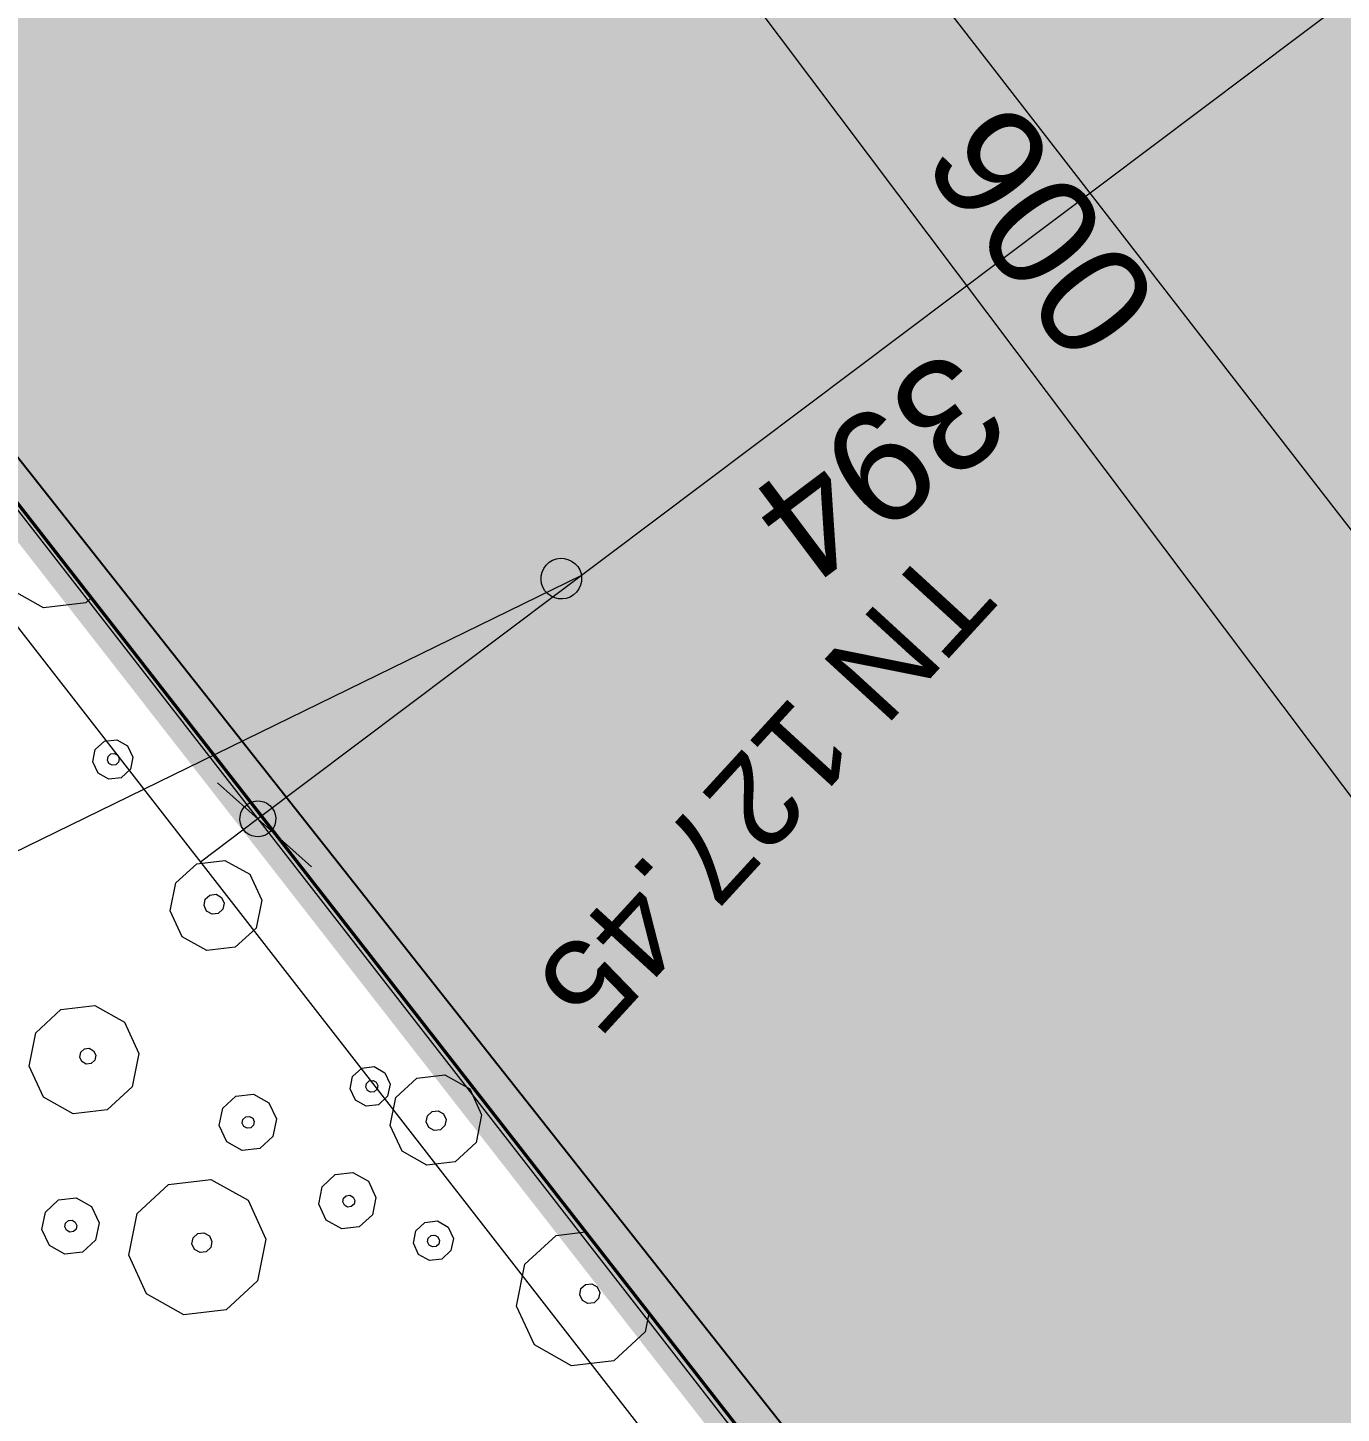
# Model space of a CAD drawing. Header units: metres. Extents: x -2858 to 512, y -1995 to 1252.
# Drawn here: x -922.702 to -919.047, y -890.504 to -886.65 of the extents above; entities that cross this region are included whole.
import ezdxf
from ezdxf.enums import TextEntityAlignment as Align
from ezdxf.lldxf.tags import DXFTag

# ---------------------------------------------------------------- set-up
doc = ezdxf.new("R2010")
doc.units = ezdxf.units.M
for name, color, linetype in [('Calque commun', 7, 'Continuous'), ('Calque11', 7, 'Continuous'), ('Calque17', 7, 'Continuous'), ('Textes', 7, 'Continuous')]:
    doc.layers.add(name, color=color, linetype=linetype)
doc.styles.add('ARIAL', font='arial.ttf')
doc.styles.add('Arial17', font='arial.ttf', dxfattribs={"height": 0.253354})
tags = doc.linetypes.add('DASHDOT2', pattern=[0.5, 0.25, -0.125, 0, -0.125]).pattern_tags.tags
tags[10:11] = [DXFTag(74, 4), DXFTag(75, 0), DXFTag(340, '0'), DXFTag(46, 1.0), DXFTag(50, 0.0), DXFTag(44, 0.0), DXFTag(45, 0.0)]
tags[8:9] = [DXFTag(74, 4), DXFTag(75, 0), DXFTag(340, '0'), DXFTag(46, 1.0), DXFTag(50, 0.0), DXFTag(44, 0.0), DXFTag(45, 0.0)]
tags[6:7] = [DXFTag(74, 4), DXFTag(75, 0), DXFTag(340, '0'), DXFTag(46, 1.0), DXFTag(50, 0.0), DXFTag(44, 0.0), DXFTag(45, 0.0)]
tags[4:5] = [DXFTag(74, 4), DXFTag(75, 0), DXFTag(340, '0'), DXFTag(46, 1.0), DXFTag(50, 0.0), DXFTag(44, 0.0), DXFTag(45, 0.0)]
tags = doc.linetypes.add('HIDDEN', pattern=[0.375, 0.25, -0.125]).pattern_tags.tags
tags[6:7] = [DXFTag(74, 4), DXFTag(75, 0), DXFTag(340, '0'), DXFTag(46, 1.0), DXFTag(50, 0.0), DXFTag(44, 0.0), DXFTag(45, 0.0)]
tags[4:5] = [DXFTag(74, 4), DXFTag(75, 0), DXFTag(340, '0'), DXFTag(46, 1.0), DXFTag(50, 0.0), DXFTag(44, 0.0), DXFTag(45, 0.0)]

# ---------------------------------------------------------------- blocks, each defined once
blk = doc.blocks.new('hatch4')
at = {"layer": 'Calque commun', "color": 6, "linetype": 'Continuous', "lineweight": 18}
mesh = blk.add_polyface(dxfattribs=at)
corners = [(-18.4444, -11.5644), (-11.8444, -11.5644), (-18.4444, -9.729), (-18.4539, -2.3644), (-25.0539, -0.529), (-25.0539, -9.729), (-11.8444, -2.3644), (-18.4539, -0.529)]
mesh.append_faces([[corners[k] for k in face] for face in [(6, 2, 1)]], dxfattribs={"vtx0": -1, "vtx1": -1, "color": 6})
mesh.append_faces([[corners[k] for k in face] for face in [(3, 4, 5), (3, 5, 2)]], dxfattribs={"vtx0": -1, "vtx2": -1, "color": 6})
mesh.append_faces([[corners[k] for k in face] for face in [(0, 1, 2)]], dxfattribs={"vtx1": -1, "color": 6})
mesh.append_faces([[corners[k] for k in face] for face in [(6, 3, 2)]], dxfattribs={"vtx1": -1, "vtx2": -1, "color": 6})
mesh.append_faces([[corners[k] for k in face] for face in [(3, 7, 4)]], dxfattribs={"vtx2": -1, "color": 6})
blk = doc.blocks.new('toitvilladouble2-9')
at = {"layer": 'Calque commun', "color": 0, "linetype": 'ByBlock', "lineweight": -2}
blk.add_blockref('hatch4', (0, 0), dxfattribs=at)
at = {"layer": 'Calque commun', "color": 9, "linetype": 'Continuous', "lineweight": 18}
mesh = blk.add_polyface(dxfattribs=at)
corners = [(-25.0539, -0.629), (-18.2654, -2.4644), (-25.076, -9.629), (-18.2654, -0.629), (-18.6636, -9.629), (-11.8636, -2.4644), (-11.8636, -11.4644), (-18.6636, -11.4644)]
mesh.append_faces([[corners[k] for k in face] for face in [(0, 1, 2), (6, 4, 5)]], dxfattribs={"vtx0": -1, "vtx1": -1, "color": 9})
mesh.append_faces([[corners[k] for k in face] for face in [(4, 1, 5)]], dxfattribs={"vtx0": -1, "vtx2": -1, "color": 9})
mesh.append_faces([[corners[k] for k in face] for face in [(4, 2, 1)]], dxfattribs={"vtx1": -1, "vtx2": -1, "color": 9})
mesh.append_faces([[corners[k] for k in face] for face in [(0, 3, 1), (6, 7, 4)]], dxfattribs={"vtx2": -1, "color": 9})
blk = doc.blocks.new('geometrebondepartleger')
at = {"layer": 'Calque commun', "color": 3, "linetype": 'HIDDEN', "lineweight": 18}
blk.add_line((127.6994, 67.7265), (142.0277, 145.8978), dxfattribs=at)
at = {"layer": 'Calque commun', "color": 10, "linetype": 'DASHDOT2', "lineweight": 18, "flags": 128}
blk.add_lwpolyline([(45.2867, 98.0868), (42.9361, 93.8756), (22.4919, 69.3549), (46.896, 54.8213), (60.0219, 76.4824), (130.1549, 64.2531), (145.3143, 148.376), (109.3485, 154.881), (91.263, 130.1164), (87.3779, 124.8321), (86.3313, 123.2789), (83.8109, 118.8118), (74.9183, 102.5858), (72.6157, 98.3586), (63.0649, 85.9136), (45.1583, 97.9611)], close=True, dxfattribs=at)
at = {"layer": 'Calque11', "color": 7, "linetype": 'Continuous', "lineweight": 9}
blk.add_polyline3d([(125.0277, 35.9078, 79), (133.3383, 81.851, 79), (145.3136, 148.3761, 79)], dxfattribs=at)
at = {"layer": 'Calque17', "color": 1, "linetype": 'Continuous', "lineweight": 9}
for points in [[(125.174, 36.6886, 79), (126.5286, 44.1348, 79), (125.0378, 35.9435, 79), (126.4161, 43.4883, 79), (128.681, 56.0642, 79), (129.9759, 63.1341, 79), (132.1933, 75.6042, 79), (133.3383, 81.851, 79), (135.2222, 92.3412, 79), (136.4776, 99.3268, 79), (138.1727, 108.7115, 79), (140.4846, 121.4626, 79), (141.0933, 124.9318, 79)], [(125.3707, 36.6528, 79), (126.7254, 44.0992, 79), (125.2346, 35.9078, 79), (126.6129, 43.4526, 79), (128.8778, 56.0285, 79), (130.1727, 63.0986, 79), (132.3901, 75.5687, 79), (133.5351, 81.8153, 79), (135.4191, 92.3058, 79), (136.6745, 99.2914, 79), (138.3695, 108.676, 79), (140.6815, 121.4274, 79), (141.2903, 124.8972, 79)]]:
    blk.add_polyline3d(points, dxfattribs=at)
blk = doc.blocks.new('DimLine13635')
at = {"layer": 'Calque commun', "color": 1, "linetype": 'Continuous', "lineweight": 9}
blk.add_line((66.142, 101.7079), (67.8936, 110.5358), dxfattribs=at)
at = {"layer": 'Calque commun', "color": 1, "linetype": 'Continuous', "lineweight": 9, "style": 'ARIAL'}
blk.add_text('900', height=0.30925, rotation=78.7777, dxfattribs=at).set_placement((67.008, 106.1238), align=Align.BOTTOM_CENTER)
blk = doc.blocks.new('pattern')
at = {"layer": 'Calque commun', "color": 54, "linetype": 'Continuous', "lineweight": 9}
for p, q in [((69.736, 107.3639), (69.7811, 107.3905)), ((69.7811, 107.3905), (69.8992, 107.3793)), ((69.8992, 107.3793), (69.9882, 107.3007)), ((69.9882, 107.3007), (70.014, 107.1849)), ((69.777, 107.2071), (69.7839, 107.223)), ((69.7808, 107.1902), (69.777, 107.2071)), ((69.7839, 107.223), (69.7988, 107.2318)), ((69.7988, 107.2318), (69.816, 107.2302)), ((69.816, 107.2302), (69.829, 107.2187)), ((69.8327, 107.2018), (69.8259, 107.1859)), ((69.829, 107.2187), (69.8327, 107.2018)), ((69.7937, 107.1788), (69.7808, 107.1902)), ((69.811, 107.1771), (69.7937, 107.1788)), ((69.8259, 107.1859), (69.811, 107.1771)), ((70.014, 107.1849), (69.9668, 107.0761)), ((69.7465, 107.027), (69.685, 107.0812)), ((69.9668, 107.0761), (69.8646, 107.0157)), ((69.8646, 107.0157), (69.7465, 107.027)), ((69.9298, 106.7875), (69.9436, 106.8193)), ((69.9436, 106.8193), (69.9734, 106.8369)), ((69.9734, 106.8369), (70.0078, 106.8336)), ((70.0078, 106.8336), (70.0338, 106.8107)), ((69.9373, 106.7537), (69.9298, 106.7875)), ((69.9693, 106.7848), (69.9734, 106.7943)), ((69.9715, 106.7746), (69.9693, 106.7848)), ((69.9734, 106.7943), (69.9823, 106.7996)), ((69.9823, 106.7996), (69.9927, 106.7986)), ((69.9927, 106.7986), (70.0005, 106.7917)), ((70.0027, 106.7816), (69.9986, 106.7721)), ((70.0005, 106.7917), (70.0027, 106.7816)), ((70.0413, 106.7769), (70.0275, 106.7451)), ((70.0338, 106.8107), (70.0413, 106.7769)), ((69.9633, 106.7308), (69.9373, 106.7537)), ((69.9793, 106.7678), (69.9715, 106.7746)), ((69.9896, 106.7668), (69.9793, 106.7678)), ((69.9986, 106.7721), (69.9896, 106.7668)), ((70.0275, 106.7451), (69.9977, 106.7275)), ((69.9977, 106.7275), (69.9633, 106.7308)), ((69.6349, 106.6482), (69.703, 106.6884)), ((69.703, 106.6884), (69.7817, 106.6809)), ((69.7817, 106.6809), (69.841, 106.6286)), ((69.6034, 106.5756), (69.6349, 106.6482)), ((69.841, 106.6286), (69.8582, 106.5514)), ((69.7036, 106.568), (69.7105, 106.5838)), ((69.7105, 106.5838), (69.7254, 106.5926)), ((69.7254, 106.5926), (69.7426, 106.591)), ((69.7426, 106.591), (69.7556, 106.5795)), ((70.0026, 106.5826), (70.0452, 106.6077)), ((70.0452, 106.6077), (70.0944, 106.603)), ((70.0944, 106.603), (70.1314, 106.5703)), ((69.6206, 106.4984), (69.6034, 106.5756)), ((69.7074, 106.5511), (69.7036, 106.568)), ((69.7204, 106.5396), (69.7074, 106.5511)), ((69.7525, 106.5468), (69.7376, 106.538)), ((69.7594, 106.5627), (69.7525, 106.5468)), ((69.7556, 106.5795), (69.7594, 106.5627)), ((69.8582, 106.5514), (69.8268, 106.4788)), ((69.9829, 106.5372), (70.0026, 106.5826)), ((70.0479, 106.5446), (70.0569, 106.5498)), ((70.0569, 106.5498), (70.0672, 106.5488)), ((70.0672, 106.5488), (70.075, 106.542)), ((70.1314, 106.5703), (70.1422, 106.522)), ((69.7376, 106.538), (69.7204, 106.5396)), ((69.9937, 106.489), (69.9829, 106.5372)), ((70.0438, 106.535), (70.0479, 106.5446)), ((70.0461, 106.5249), (70.0438, 106.535)), ((70.0539, 106.518), (70.0461, 106.5249)), ((70.0642, 106.517), (70.0539, 106.518)), ((70.0731, 106.5223), (70.0642, 106.517)), ((70.0773, 106.5318), (70.0731, 106.5223)), ((70.075, 106.542), (70.0773, 106.5318)), ((70.1422, 106.522), (70.1225, 106.4767)), ((69.6799, 106.4461), (69.6206, 106.4984)), ((69.8268, 106.4788), (69.7586, 106.4386)), ((70.0307, 106.4562), (69.9937, 106.489)), ((70.1225, 106.4767), (70.0799, 106.4515)), ((70.293, 106.4318), (70.3951, 106.4921)), ((70.3951, 106.4921), (70.5133, 106.4809)), ((70.5133, 106.4809), (70.6022, 106.4023)), ((69.7586, 106.4386), (69.6799, 106.4461)), ((70.0799, 106.4515), (70.0307, 106.4562)), ((70.2458, 106.3229), (70.293, 106.4318)), ((69.7274, 106.37), (69.7412, 106.4017)), ((69.7412, 106.4017), (69.771, 106.4193)), ((69.771, 106.4193), (69.8054, 106.4161)), ((69.8054, 106.4161), (69.8314, 106.3932)), ((69.8314, 106.3932), (69.8389, 106.3594)), ((70.6022, 106.4023), (70.628, 106.2865)), ((69.7349, 106.3362), (69.7274, 106.37)), ((69.7631, 106.3696), (69.7672, 106.3792)), ((69.7653, 106.3595), (69.7631, 106.3696)), ((69.7731, 106.3526), (69.7653, 106.3595)), ((69.7672, 106.3792), (69.7761, 106.3844)), ((69.7834, 106.3516), (69.7731, 106.3526)), ((69.7761, 106.3844), (69.7865, 106.3834)), ((69.7924, 106.3569), (69.7834, 106.3516)), ((69.7865, 106.3834), (69.7943, 106.3766)), ((69.7965, 106.3664), (69.7924, 106.3569)), ((69.7943, 106.3766), (69.7965, 106.3664)), ((69.8389, 106.3594), (69.8251, 106.3276)), ((69.7609, 106.3133), (69.7349, 106.3362)), ((69.8251, 106.3276), (69.7953, 106.31)), ((70.2716, 106.2071), (70.2458, 106.3229)), ((70.391, 106.3087), (70.3979, 106.3246)), ((70.3979, 106.3246), (70.4128, 106.3334)), ((70.4128, 106.3334), (70.4301, 106.3317)), ((70.4301, 106.3317), (70.443, 106.3203)), ((70.443, 106.3203), (70.4468, 106.3034)), ((69.7953, 106.31), (69.7609, 106.3133)), ((70.3948, 106.2918), (70.391, 106.3087)), ((70.4078, 106.2804), (70.3948, 106.2918)), ((70.425, 106.2787), (70.4078, 106.2804)), ((70.4399, 106.2875), (70.425, 106.2787)), ((70.4468, 106.3034), (70.4399, 106.2875)), ((70.628, 106.2865), (70.5808, 106.1776)), ((70.0245, 106.2307), (70.0671, 106.2559)), ((70.0671, 106.2559), (70.1163, 106.2512)), ((70.1163, 106.2512), (70.1534, 106.2185)), ((70.0048, 106.1854), (70.0245, 106.2307)), ((70.1534, 106.2185), (70.1641, 106.1702)), ((70.3605, 106.1286), (70.2716, 106.2071)), ((70.0156, 106.1371), (70.0048, 106.1854)), ((70.067, 106.1803), (70.0712, 106.1898)), ((70.0693, 106.1701), (70.067, 106.1803)), ((70.0771, 106.1633), (70.0693, 106.1701)), ((70.0712, 106.1898), (70.0801, 106.1951)), ((70.0874, 106.1623), (70.0771, 106.1633)), ((70.0801, 106.1951), (70.0904, 106.1941)), ((70.0964, 106.1675), (70.0874, 106.1623)), ((70.0904, 106.1941), (70.0982, 106.1872)), ((70.1005, 106.1771), (70.0964, 106.1675)), ((70.0982, 106.1872), (70.1005, 106.1771)), ((70.1641, 106.1702), (70.1444, 106.1248)), ((70.5808, 106.1776), (70.4786, 106.1173)), ((70.0527, 106.1044), (70.0156, 106.1371)), ((70.1444, 106.1248), (70.1019, 106.0997)), ((70.4786, 106.1173), (70.3605, 106.1286)), ((70.1019, 106.0997), (70.0527, 106.1044)), ((70.5492, 106.0104), (70.5688, 106.0558)), ((70.5688, 106.0558), (70.6114, 106.0809)), ((70.6114, 106.0809), (70.6606, 106.0762)), ((70.6606, 106.0762), (70.6977, 106.0435)), ((70.5599, 105.9622), (70.5492, 106.0104)), ((70.6113, 106.0053), (70.6155, 106.0148)), ((70.6136, 105.9952), (70.6113, 106.0053)), ((70.6155, 106.0148), (70.6244, 106.0201)), ((70.6244, 106.0201), (70.6348, 106.0191)), ((70.6348, 106.0191), (70.6425, 106.0122)), ((70.6425, 106.0122), (70.6448, 106.0021)), ((70.6977, 106.0435), (70.7084, 105.9952)), ((70.6214, 105.9883), (70.6136, 105.9952)), ((70.6317, 105.9873), (70.6214, 105.9883)), ((70.6407, 105.9926), (70.6317, 105.9873)), ((70.6448, 106.0021), (70.6407, 105.9926)), ((70.7084, 105.9952), (70.6888, 105.9499)), ((70.597, 105.9294), (70.5599, 105.9622)), ((70.6462, 105.9247), (70.597, 105.9294)), ((70.6888, 105.9499), (70.6462, 105.9247)), ((70.1439, 105.8238), (70.2256, 105.872)), ((70.2256, 105.872), (70.3201, 105.863)), ((70.3201, 105.863), (70.3913, 105.8002)), ((69.5983, 105.7942), (69.6664, 105.8344)), ((69.6664, 105.8344), (69.7451, 105.8269)), ((69.7451, 105.8269), (69.8044, 105.7745)), ((70.1061, 105.7367), (70.1439, 105.8238)), ((69.5668, 105.7216), (69.5983, 105.7942)), ((69.8044, 105.7745), (69.8216, 105.6973)), ((70.3913, 105.8002), (70.4119, 105.7076)), ((70.1268, 105.644), (70.1061, 105.7367)), ((70.2223, 105.7253), (70.2279, 105.738)), ((70.2279, 105.738), (70.2398, 105.7451)), ((70.2398, 105.7451), (70.2536, 105.7438)), ((70.2536, 105.7438), (70.2639, 105.7346)), ((69.584, 105.6444), (69.5668, 105.7216)), ((69.6672, 105.7057), (69.6741, 105.7216)), ((69.671, 105.6888), (69.6672, 105.7057)), ((69.6741, 105.7216), (69.689, 105.7304)), ((69.689, 105.7304), (69.7062, 105.7288)), ((69.7062, 105.7288), (69.7192, 105.7173)), ((69.723, 105.7004), (69.7161, 105.6845)), ((69.7192, 105.7173), (69.723, 105.7004)), ((69.8216, 105.6973), (69.7902, 105.6247)), ((70.2254, 105.7118), (70.2223, 105.7253)), ((70.2357, 105.7027), (70.2254, 105.7118)), ((70.2495, 105.7013), (70.2357, 105.7027)), ((70.2614, 105.7084), (70.2495, 105.7013)), ((70.2669, 105.7211), (70.2614, 105.7084)), ((70.2639, 105.7346), (70.2669, 105.7211)), ((70.4119, 105.7076), (70.3742, 105.6205)), ((69.6839, 105.6774), (69.671, 105.6888)), ((69.7012, 105.6758), (69.6839, 105.6774)), ((69.7161, 105.6845), (69.7012, 105.6758)), ((69.6433, 105.592), (69.584, 105.6444)), ((69.7902, 105.6247), (69.722, 105.5845)), ((70.1979, 105.5812), (70.1268, 105.644)), ((70.3742, 105.6205), (70.2924, 105.5722)), ((69.722, 105.5845), (69.6433, 105.592)), ((70.2924, 105.5722), (70.1979, 105.5812)), ((69.541, 105.2616), (69.5708, 105.2792)), ((69.5708, 105.2792), (69.6053, 105.276)), ((69.6053, 105.276), (69.6312, 105.2531)), ((69.5273, 105.2299), (69.541, 105.2616)), ((69.565, 105.227), (69.5692, 105.2366)), ((69.5692, 105.2366), (69.5781, 105.2418)), ((69.5781, 105.2418), (69.5884, 105.2409)), ((69.5884, 105.2409), (69.5962, 105.234)), ((69.6312, 105.2531), (69.6387, 105.2193)), ((69.5348, 105.1961), (69.5273, 105.2299)), ((69.5607, 105.1732), (69.5348, 105.1961)), ((69.5673, 105.2169), (69.565, 105.227)), ((69.5751, 105.21), (69.5673, 105.2169)), ((69.5854, 105.2091), (69.5751, 105.21)), ((69.5943, 105.2143), (69.5854, 105.2091)), ((69.5985, 105.2239), (69.5943, 105.2143)), ((69.5962, 105.234), (69.5985, 105.2239)), ((69.6387, 105.2193), (69.625, 105.1875)), ((69.5952, 105.1699), (69.5607, 105.1732)), ((69.625, 105.1875), (69.5952, 105.1699)), ((69.2881, 104.8797), (69.3086, 104.8777)), ((69.3086, 104.8777), (69.3975, 104.7992)), ((69.3975, 104.7992), (69.4233, 104.6834))]:
    blk.add_line(p, q, dxfattribs=at)
at = {"layer": 'Calque commun', "color": 7, "linetype": 'Continuous', "lineweight": 9}
mesh = blk.add_polyface(dxfattribs=at)
corners = [(70.8497, 113.5412), (53.8349, 19.1692), (74.7282, 106.3237), (76.0435, 113.5984), (74.769, 106.1763), (58.8077, 18.2701), (114.1703, 105.207), (114.1703, 98.5387)]
mesh.append_faces([[corners[k] for k in face] for face in [(3, 4, 6)]], dxfattribs={"vtx0": -1, "vtx1": -1, "color": 7})
mesh.append_faces([[corners[k] for k in face] for face in [(3, 2, 4)]], dxfattribs={"vtx0": -1, "vtx2": -1, "color": 7})
mesh.append_faces([[corners[k] for k in face] for face in [(5, 2, 1)]], dxfattribs={"vtx1": -1, "color": 7})
mesh.append_faces([[corners[k] for k in face] for face in [(0, 1, 2), (3, 0, 2)]], dxfattribs={"vtx1": -1, "vtx2": -1, "color": 7})
mesh.append_faces([[corners[k] for k in face] for face in [(4, 7, 6)]], dxfattribs={"vtx2": -1, "color": 7})
blk = doc.blocks.new('new290')
at = {"layer": 'Calque commun', "color": 1, "linetype": 'Continuous', "lineweight": 9}
blk.add_arc((0, 0), 0.5, 0, 359.9994, dxfattribs=at)
blk = doc.blocks.new('DimLine18385')
at = {"layer": 'Calque commun', "color": 1, "linetype": 'Continuous', "lineweight": 9}
for p, q in [((65.5683, 106.403), (69.437, 105.6354)), ((69.437, 105.4854), (69.437, 105.8354)), ((69.437, 105.6354), (69.6332, 105.5965))]:
    blk.add_line(p, q, dxfattribs=at)
at = {"layer": 'Calque commun', "color": 1, "linetype": 'Continuous', "lineweight": 9, "xscale": 0.099999998232408, "yscale": 0.099999998232408, "zscale": 0.099999998232408, "rotation": 348.7776487218689}
blk.add_blockref('new290', (69.437, 105.6354), dxfattribs=at)
at = {"layer": 'Calque commun', "color": 1, "linetype": 'Continuous', "lineweight": 9, "style": 'ARIAL'}
blk.add_text('394', height=0.30925, rotation=348.7776, dxfattribs=at).set_placement((67.5046, 106.029), align=Align.BOTTOM_CENTER)

msp = doc.modelspace()

# ---------------------------------------------------------------- hatches: boundary and pattern name
at = {"layer": 'Calque commun', "linetype": 'Continuous', "lineweight": 9}
msp.add_hatch(color=61, dxfattribs=at).paths.add_polyline_path([(-918.2079, -893.8825), (-916.5629, -892.6296), (-917.5223, -891.3631), (-916.1075, -890.1747), (-921.7717, -882.6417), (-916.3827, -878.5909), (-915.2537, -880.1049), (-910.1333, -876.1781), (-913.9288, -871.1459), (-925.3159, -879.9973), (-925.4332, -879.8671), (-921.9658, -877.1299), (-923.7684, -874.7759), (-926.612, -876.9811), (-932.4056, -869.5053), (-927.375, -865.5524), (-931.3441, -860.2801), (-939.5198, -866.5326)])

# ---------------------------------------------------------------- linework, layer by layer
at = {"layer": 'Calque commun', "color": 160, "linetype": 'ByBlock', "lineweight": -2}
msp.add_line((-918.0616, -893.7502), (-927.6847, -881.5782), dxfattribs=at)
at = {"layer": 'Calque commun', "color": 7, "linetype": 'Continuous', "lineweight": 9}
msp.add_line((-921.1613, -888.1737), (-922.9203, -889.0326), dxfattribs=at)
at = {"layer": 'Calque commun', "color": 7, "linetype": 'Continuous', "lineweight": 18}
msp.add_arc((-921.2172, -888.1823), 0.0566, 318.1618, 318.1612, dxfattribs=at)

# ---------------------------------------------------------------- block references
at = {"layer": 'Calque commun', "color": 0, "linetype": 'ByBlock', "lineweight": -2}
for name, p, rotation in [('geometrebondepartleger', (-916.0371, -706.7784), 228.1617603435354), ('pattern', (-954.4467, -766.6559), 228.1617603435354), ('toitvilladouble2-9', (-924.2139, -899.1343), 216.9394415829904)]:
    msp.add_blockref(name, p, dxfattribs=dict(at, rotation=rotation))
at = {"layer": 'Calque commun', "color": 1, "linetype": 'Continuous', "lineweight": 9, "rotation": 228.1617603435354}
for name in ['DimLine13635', 'DimLine18385']:
    msp.add_blockref(name, (-954.4467, -766.6559), dxfattribs=at)

# ---------------------------------------------------------------- texts
at = {"layer": 'Textes', "color": 5, "linetype": 'ByBlock', "lineweight": -2, "style": 'Arial17'}
msp.add_text('TN 127.45', height=0.25335, rotation=227.4939, dxfattribs=at).set_placement((-920.2412, -888.0279), align=Align.BOTTOM_LEFT)

doc.saveas('drawing.dxf')
